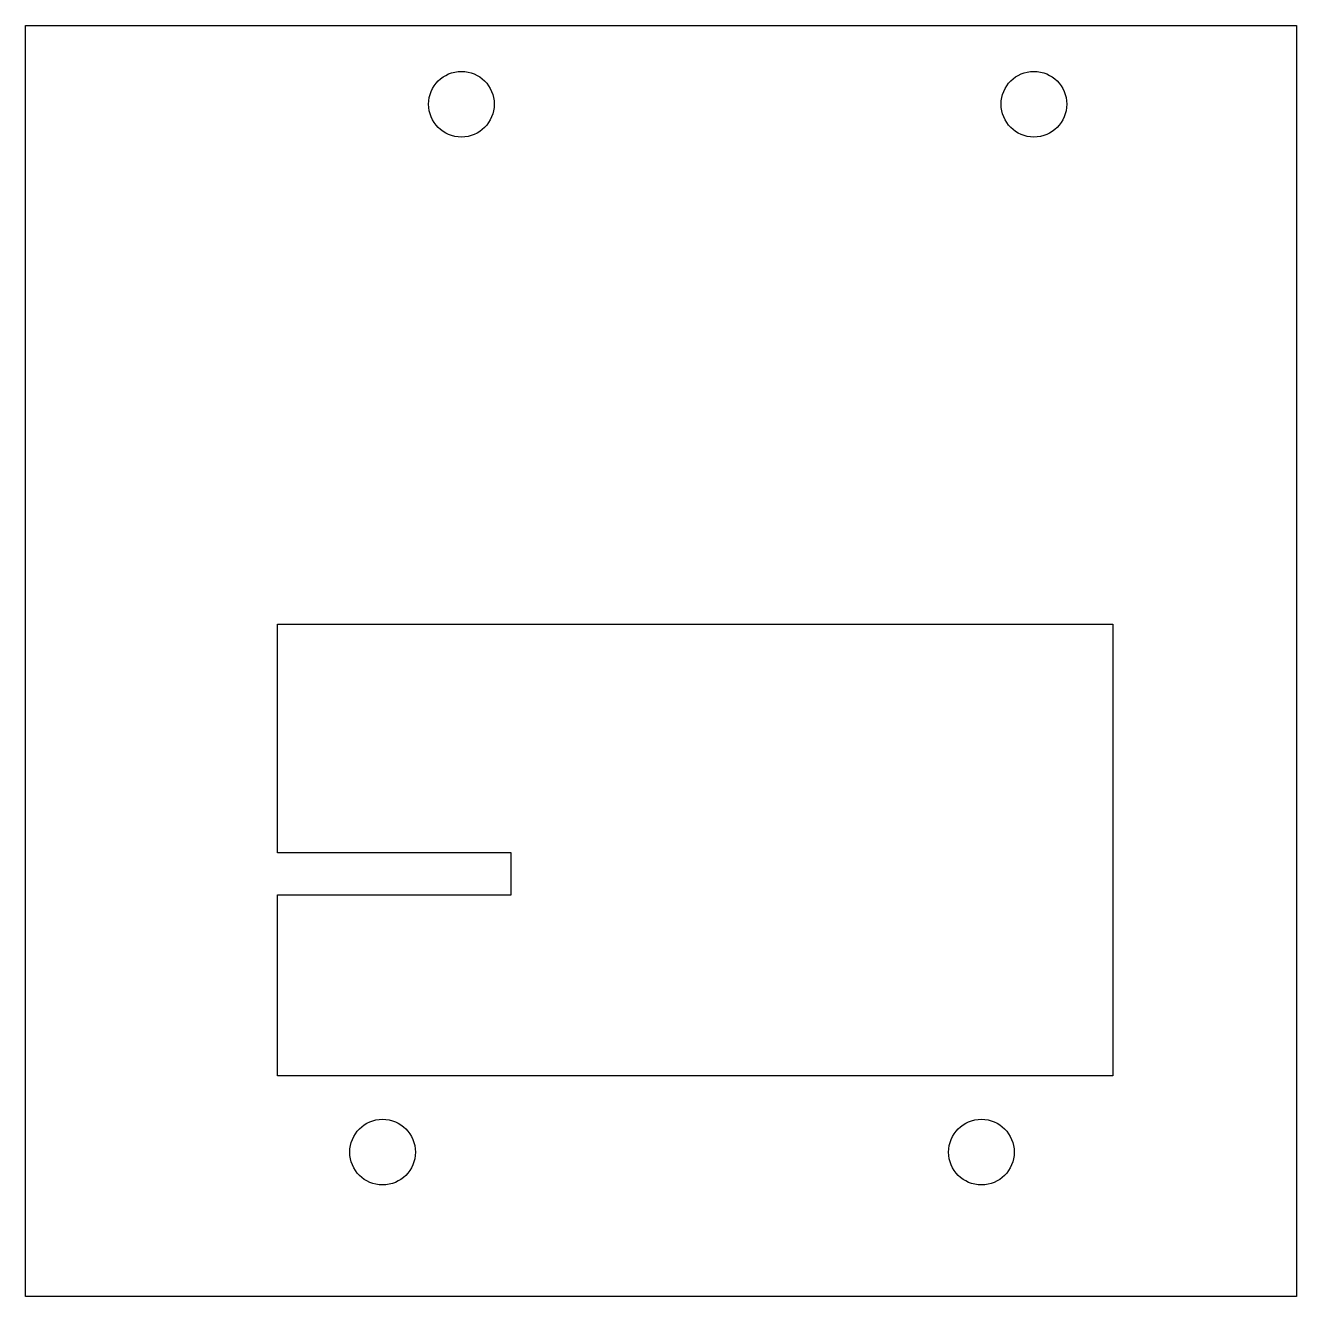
# Model space of a CAD drawing. Header units: millimetres. Extents: x 0 to 48.4, y 0 to 48.4.
import ezdxf

# ---------------------------------------------------------------- set-up
doc = ezdxf.new("R2010")
doc.units = ezdxf.units.MM
doc.layers.get('0').update_dxf_attribs({"linetype": 'CONTINUOUS'})

msp = doc.modelspace()

# ---------------------------------------------------------------- linework, layer by layer
for points in [[(0, 0), (0, 48.4), (48.4, 48.4), (48.4, 0)], [(0, 48.4), (48.4, 48.4), (48.4, 0), (0, 0)], [(41.4, 8.4), (9.6, 8.4), (9.6, 15.3), (18.5, 15.3), (18.5, 16.9), (9.6, 16.9), (9.6, 25.6), (41.4, 25.6)]]:
    msp.add_lwpolyline(points, close=True)
for centre in [(16.6, 45.4), (16.6, 45.4), (38.4, 45.4), (38.4, 45.4), (13.6, 5.5), (13.6, 5.5), (36.4, 5.5), (36.4, 5.5)]:
    msp.add_circle(centre, 1.25)

doc.saveas('drawing.dxf')
